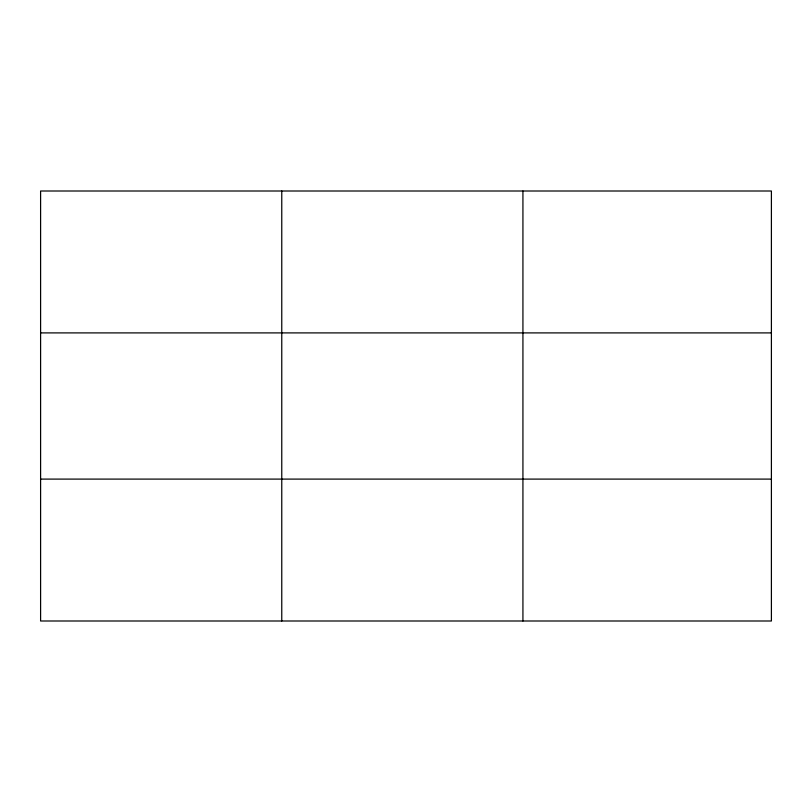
<?xml version="1.0" encoding="UTF-8"?>
<svg xmlns="http://www.w3.org/2000/svg" width="812" height="812" viewBox="0 0 812 812"><rect width="100%" height="100%" fill="white"/><g stroke="black" fill="none" stroke-linecap="round" stroke-linejoin="round"><path stroke-width="1.22" d="M281.764 620.997L281.764 191.003M522.928 620.997L522.928 191.003M771.4 479.1L771.4 620.997L40.6 620.997L40.6 191.003L771.4 191.003L771.4 479.1L40.6 479.1M40.6 332.9L771.4 332.9"/></g></svg>
